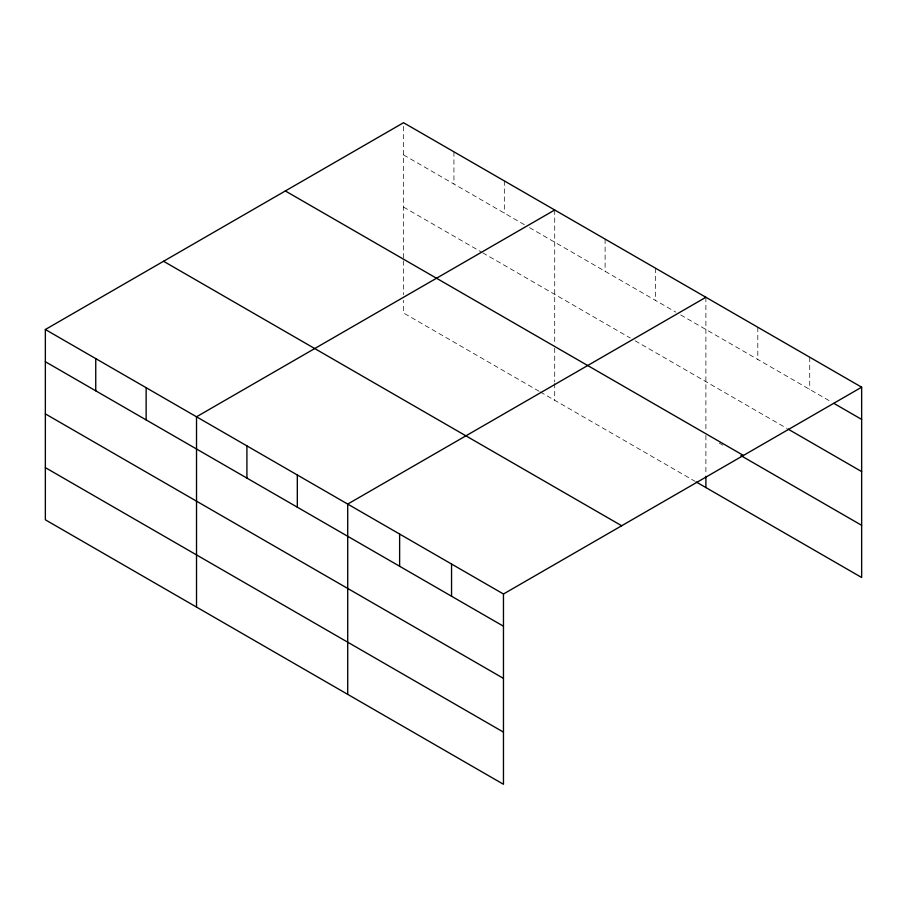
<?xml version="1.0" encoding="UTF-8"?>
<svg xmlns="http://www.w3.org/2000/svg" width="907" height="907" viewBox="0 0 907 907"><rect width="100%" height="100%" fill="white"/><g stroke="black" fill="none" stroke-linecap="round" stroke-linejoin="round"><path stroke-width="0.68" stroke-dasharray="4.54 3.4" d="M403.536 258.007L403.536 122.717M403.536 154.927L524.722 224.891M529.518 227.657L675.896 312.167M680.692 314.944L831.47 401.982M403.536 207.091L481.526 252.112M482.728 252.804L630.297 338.016M635.104 340.783L786.788 428.353M719.172 443.07L722.8 445.156M539.121 391.28L403.536 312.994L403.536 300.308M540.311 391.971L695.091 481.334M809.736 357.233L809.736 389.443M757.81 327.257L757.81 359.467M705.895 297.281L705.895 431.154M705.895 435.394L705.895 474.871M655.5 268.189L655.5 300.398M605.105 239.085L605.105 271.295M554.71 209.993L554.71 343.878M554.71 348.118L554.71 381.949M554.71 383.366L554.71 400.282M504.326 180.901L504.326 213.111M453.931 151.809L453.931 184.019M403.536 260.831L403.536 294.673"/><path stroke-width="1.36" d="M45.35 329.513L503.464 594.006L503.464 784.283L45.35 519.802L45.35 329.513L403.536 122.717L861.65 387.198L861.65 577.487L696.293 482.025M554.71 209.993L196.524 416.789L196.524 607.078M705.895 297.281L347.71 504.077L347.71 694.365M503.464 594.006L861.65 387.198M833.884 403.377L861.65 419.408M788.002 429.056L861.65 471.583M285.331 190.958L743.445 455.45M740.906 455.609L861.65 525.323M163.555 261.273L621.669 525.754M45.35 361.723L503.464 626.215M45.35 413.887L503.464 678.379M45.35 467.627L503.464 732.119M705.895 476.288L705.895 487.558M451.55 564.029L451.55 596.239M399.624 534.053L399.624 566.263M297.315 474.985L297.315 507.194M246.919 445.881L246.919 478.091M146.14 387.697L146.14 419.907M95.745 358.605L95.745 390.815"/></g></svg>
